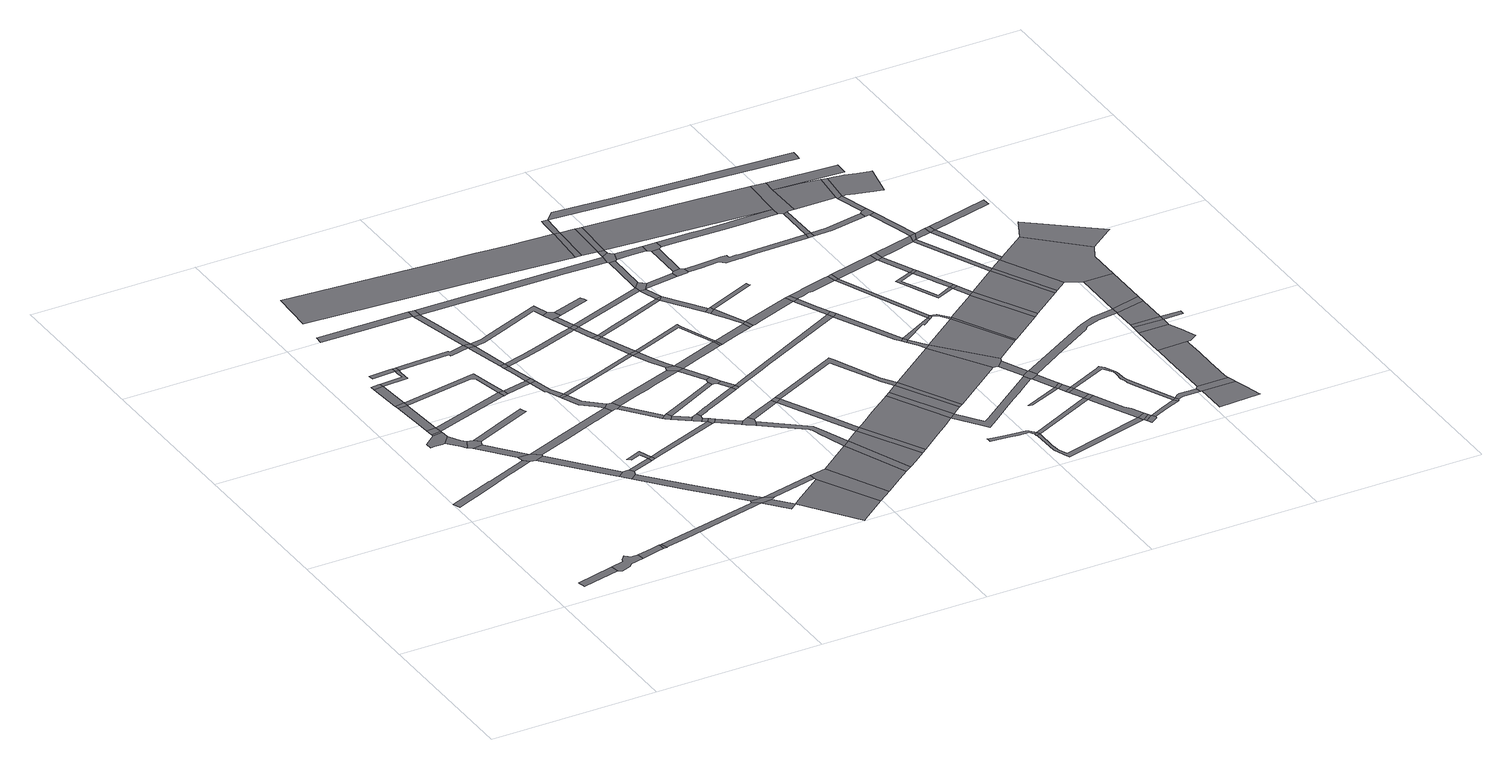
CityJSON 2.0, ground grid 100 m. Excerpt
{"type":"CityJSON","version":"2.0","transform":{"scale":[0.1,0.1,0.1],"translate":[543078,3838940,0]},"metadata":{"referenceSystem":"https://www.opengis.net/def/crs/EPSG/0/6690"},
"CityObjects":{
"road1":{"type":"Road","attributes":{"RoadStructureAttribute.sectionType":"1"},"geometry":[{"type":"MultiSurface","lod":"1","boundaries":[[[0,1,2,3,4]]]}]},
"road2":{"type":"Road","geometry":[{"type":"MultiSurface","lod":"1","boundaries":[[[5,6,7,8,9,0,4,10,11,12,13,14,15]]]}]},
"road3":{"type":"Road","attributes":{"RoadStructureAttribute.sectionType":"1"},"geometry":[{"type":"MultiSurface","lod":"1","boundaries":[[[16,17,18,19,20,21,22,23,24,25,26,27,28,29,30]]]}]},
"road4":{"type":"Road","attributes":{"RoadStructureAttribute.sectionType":"1"},"geometry":[{"type":"MultiSurface","lod":"1","boundaries":[[[31,32,33,15,14,34,35]]]}]},
"road5":{"type":"Road","geometry":[{"type":"MultiSurface","lod":"1","boundaries":[[[36,37,38,39,40,41,42,43,44]]]}]},
"road6":{"type":"Road","attributes":{"RoadStructureAttribute.sectionType":"1"},"geometry":[{"type":"MultiSurface","lod":"1","boundaries":[[[45,46,47,38,37]]]}]},
"road7":{"type":"Road","geometry":[{"type":"MultiSurface","lod":"1","boundaries":[[[48,31,35,49,50]]]}]},
"road8":{"type":"Road","attributes":{"RoadStructureAttribute.sectionType":"1"},"geometry":[{"type":"MultiSurface","lod":"1","boundaries":[[[51,44,43,52,53,54,55]]]}]},
"road9":{"type":"Road","geometry":[{"type":"MultiSurface","lod":"1","boundaries":[[[56,57,58,47,46]]]}]},
"road10":{"type":"Road","attributes":{"RoadStructureAttribute.sectionType":"1"},"geometry":[{"type":"MultiSurface","lod":"1","boundaries":[[[59,60,61,57,56,62,63,64,65]]]}]},
"road11":{"type":"Road","geometry":[{"type":"MultiSurface","lod":"1","boundaries":[[[55,54,66,67,68,69]]]}]},
"road12":{"type":"Road","geometry":[{"type":"MultiSurface","lod":"1","boundaries":[[[70,71,59,65]]]}]},
"road13":{"type":"Road","attributes":{"RoadStructureAttribute.sectionType":"1"},"geometry":[{"type":"MultiSurface","lod":"1","boundaries":[[[72,73,74,71,70]]]}]},
"road14":{"type":"Road","attributes":{"RoadStructureAttribute.sectionType":"1"},"geometry":[{"type":"MultiSurface","lod":"1","boundaries":[[[75,67,66,76,77]]]}]},
"road15":{"type":"Road","geometry":[{"type":"MultiSurface","lod":"1","boundaries":[[[78,79,80,74,73]]]}]},
"road16":{"type":"Road","geometry":[{"type":"MultiSurface","lod":"1","boundaries":[[[76,16,30,81,82,83,84,77]]]}]},
"road17":{"type":"Road","attributes":{"RoadStructureAttribute.sectionType":"1"},"geometry":[{"type":"MultiSurface","lod":"1","boundaries":[[[85,86,87,78,73,88,89,90]]]}]},
"road18":{"type":"Road","attributes":{"RoadStructureAttribute.sectionType":"1"},"geometry":[{"type":"MultiSurface","lod":"1","boundaries":[[[91,92,93,94,85]]]}]},
"road19":{"type":"Road","attributes":{"RoadStructureAttribute.sectionType":"1"},"geometry":[{"type":"MultiSurface","lod":"1","boundaries":[[[95,96,56,46,97,98,99]]]}]},
"road20":{"type":"Road","attributes":{"RoadStructureAttribute.sectionType":"1"},"geometry":[{"type":"MultiSurface","lod":"1","boundaries":[[[82,81,100,101,102]]]}]},
"road21":{"type":"Road","attributes":{"RoadStructureAttribute.sectionType":"1"},"geometry":[{"type":"MultiSurface","lod":"1","boundaries":[[[103,104,105,106,107,108,69,68]]]}]},
"road22":{"type":"Road","geometry":[{"type":"MultiSurface","lod":"1","boundaries":[[[109,91,85,90]]]}]},
"road23":{"type":"Road","attributes":{"RoadStructureAttribute.sectionType":"1"},"geometry":[{"type":"MultiSurface","lod":"1","boundaries":[[[110,111,112,48,50,113,114,115,116,117,118]]]}]},
"road24":{"type":"Road","attributes":{"RoadStructureAttribute.sectionType":"1"},"geometry":[{"type":"MultiSurface","lod":"1","boundaries":[[[119,120,121,122,70,65,123,124,125,126,127,128,95,129]]]}]},
"road25":{"type":"Road","geometry":[{"type":"MultiSurface","lod":"1","boundaries":[[[130,131,132,102,101,133,134,135,136,137]]]}]},
"road26":{"type":"Road","attributes":{"RoadStructureAttribute.sectionType":"1"},"geometry":[{"type":"MultiSurface","lod":"1","boundaries":[[[138,139,140,84,83,141,142,143,144]]]}]},
"road27":{"type":"Road","attributes":{"RoadStructureAttribute.sectionType":"1"},"geometry":[{"type":"MultiSurface","lod":"1","boundaries":[[[145,130,137,146]]]}]},
"road28":{"type":"Road","attributes":{"RoadStructureAttribute.sectionType":"1"},"geometry":[{"type":"MultiSurface","lod":"1","boundaries":[[[147,148,149,150,151,152]]]}]},
"road29":{"type":"Road","geometry":[{"type":"MultiSurface","lod":"1","boundaries":[[[153,129,95,99,154,155]]]}]},
"road30":{"type":"Road","attributes":{"RoadStructureAttribute.sectionType":"1"},"geometry":[{"type":"MultiSurface","lod":"1","boundaries":[[[156,157,158,159,160,161,109,90,162,163,164,165,166]]]}]},
"road31":{"type":"Road","attributes":{"RoadStructureAttribute.sectionType":"1"},"geometry":[{"type":"MultiSurface","lod":"1","boundaries":[[[167,168,134,133,169,170,171,172]]]}]},
"road32":{"type":"Road","geometry":[{"type":"MultiSurface","lod":"1","boundaries":[[[173,174,175,176,177,178,145,179]]]}]},
"road33":{"type":"Road","geometry":[{"type":"MultiSurface","lod":"1","boundaries":[[[179,145,146,180]]]}]},
"road34":{"type":"Road","attributes":{"RoadStructureAttribute.sectionType":"1"},"geometry":[{"type":"MultiSurface","lod":"1","boundaries":[[[181,155,154,182]]]}]},
"road35":{"type":"Road","geometry":[{"type":"MultiSurface","lod":"1","boundaries":[[[171,183,110,118,184,185,186,172]]]}]},
"road36":{"type":"Road","geometry":[{"type":"MultiSurface","lod":"1","boundaries":[[[187,181,182,188]]]}]},
"road37":{"type":"Road","attributes":{"RoadStructureAttribute.sectionType":"1"},"geometry":[{"type":"MultiSurface","lod":"1","boundaries":[[[189,190,188,182,191,192,193,194,195]]]}]},
"road38":{"type":"Road","attributes":{"RoadStructureAttribute.sectionType":"1"},"geometry":[{"type":"MultiSurface","lod":"1","boundaries":[[[184,118,196,197,198,199]]]}]},
"road39":{"type":"Road","attributes":{"RoadStructureAttribute.sectionType":"1"},"geometry":[{"type":"MultiSurface","lod":"1","boundaries":[[[200,201,202,203,181,187]]]}]},
"road40":{"type":"Road","geometry":[{"type":"MultiSurface","lod":"1","boundaries":[[[195,194,204,205]]]}]},
"road41":{"type":"Road","geometry":[{"type":"MultiSurface","lod":"1","boundaries":[[[206,207,202,201]]]}]},
"road42":{"type":"Road","attributes":{"RoadStructureAttribute.sectionType":"1"},"geometry":[{"type":"MultiSurface","lod":"1","boundaries":[[[166,208,207,206,209,210]]]}]},
"road43":{"type":"Road","geometry":[{"type":"MultiSurface","lod":"1","boundaries":[[[156,166,210,211]]]}]},
"road44":{"type":"Road","attributes":{"RoadStructureAttribute.sectionType":"1"},"geometry":[{"type":"MultiSurface","lod":"1","boundaries":[[[212,213,214,215,156,211]]]}]},
"road45":{"type":"Road","attributes":{"RoadStructureAttribute.sectionType":"1"},"geometry":[{"type":"MultiSurface","lod":"1","boundaries":[[[216,217,205,204,218,219,220,138,221]]]}]},
"road46":{"type":"Road","geometry":[{"type":"MultiSurface","lod":"1","boundaries":[[[152,151,214,213,222]]]}]},
"road47":{"type":"Road","geometry":[{"type":"MultiSurface","lod":"1","boundaries":[[[223,221,138,144,224,225,226,227,228]]]}]},
"road48":{"type":"Road","attributes":{"RoadStructureAttribute.sectionType":"1"},"geometry":[{"type":"MultiSurface","lod":"1","boundaries":[[[229,230,179,180,231]]]}]},
"road49":{"type":"Road","attributes":{"RoadStructureAttribute.sectionType":"1"},"geometry":[{"type":"MultiSurface","lod":"1","boundaries":[[[232,233,234,235,172,186,236]]]}]},
"road50":{"type":"Road","attributes":{"RoadStructureAttribute.sectionType":"1"},"geometry":[{"type":"MultiSurface","lod":"1","boundaries":[[[227,226,237,238]]]}]},
"road51":{"type":"Road","geometry":[{"type":"MultiSurface","lod":"1","boundaries":[[[239,238,237,240,241,242]]]}]},
"road52":{"type":"Road","attributes":{"RoadStructureAttribute.sectionType":"1"},"geometry":[{"type":"MultiSurface","lod":"1","boundaries":[[[243,244,198,245,246,247]]]}]},
"road53":{"type":"Road","attributes":{"RoadStructureAttribute.sectionType":"1"},"geometry":[{"type":"MultiSurface","lod":"1","boundaries":[[[248,242,241,249,250,251]]]}]},
"road54":{"type":"Road","attributes":{"RoadStructureAttribute.sectionType":"1"},"geometry":[{"type":"MultiSurface","lod":"1","boundaries":[[[252,253,254,255,206,201,256,257,258,259]]]}]},
"road55":{"type":"Road","attributes":{"RoadStructureAttribute.sectionType":"1"},"geometry":[{"type":"MultiSurface","lod":"1","boundaries":[[[260,261,195,205,262,263]]]}]},
"road56":{"type":"Road","attributes":{"RoadStructureAttribute.sectionType":"1"},"geometry":[{"type":"MultiSurface","lod":"1","boundaries":[[[264,265,266,267,268,269,211,210,270,271,272,273,274,275]]]}]},
"road57":{"type":"Road","geometry":[{"type":"MultiSurface","lod":"1","boundaries":[[[276,277,251,250,278,279,280,281]]]}]},
"road58":{"type":"Road","attributes":{"RoadStructureAttribute.sectionType":"1"},"geometry":[{"type":"MultiSurface","lod":"1","boundaries":[[[280,279,282,229,283]]]}]},
"road59":{"type":"Road","geometry":[{"type":"MultiSurface","lod":"1","boundaries":[[[284,285,286,283,229,231,287,288,289]]]}]},
"road60":{"type":"Road","attributes":{"RoadStructureAttribute.sectionType":"1"},"geometry":[{"type":"MultiSurface","lod":"1","boundaries":[[[290,228,227,291,292,293,294,295,296]]]}]},
"road61":{"type":"Road","geometry":[{"type":"MultiSurface","lod":"1","boundaries":[[[297,298,299,300,301,302,303,304,305]]]}]},
"road62":{"type":"Road","geometry":[{"type":"MultiSurface","lod":"1","boundaries":[[[306,307,232,236,308,243,247,309]]]}]},
"road63":{"type":"Road","attributes":{"RoadStructureAttribute.sectionType":"1"},"geometry":[{"type":"MultiSurface","lod":"1","boundaries":[[[289,288,310,311]]]}]},
"road64":{"type":"Road","attributes":{"RoadStructureAttribute.sectionType":"1"},"geometry":[{"type":"MultiSurface","lod":"1","boundaries":[[[312,313,239,242,314,315]]]}]},
"road65":{"type":"Road","geometry":[{"type":"MultiSurface","lod":"1","boundaries":[[[316,317,311,310,318,319,320,321,322]]]}]},
"road66":{"type":"Road","attributes":{"RoadStructureAttribute.sectionType":"1"},"geometry":[{"type":"MultiSurface","lod":"1","boundaries":[[[323,324,325,326,327,276,281,328,329,330,331,332,333]]]}]},
"road67":{"type":"Road","attributes":{"RoadStructureAttribute.sectionType":"1"},"geometry":[{"type":"MultiSurface","lod":"1","boundaries":[[[334,335,252,336]]]}]},
"road68":{"type":"Road","geometry":[{"type":"MultiSurface","lod":"1","boundaries":[[[336,252,259,337]]]}]},
"road69":{"type":"Road","geometry":[{"type":"MultiSurface","lod":"1","boundaries":[[[338,339,275,274,335,334,340,341,342]]]}]},
"road70":{"type":"Road","attributes":{"RoadStructureAttribute.sectionType":"1"},"geometry":[{"type":"MultiSurface","lod":"1","boundaries":[[[343,337,259,344,345,346]]]}]},
"road71":{"type":"Road","geometry":[{"type":"MultiSurface","lod":"1","boundaries":[[[346,345,347,348]]]}]},
"road72":{"type":"Road","attributes":{"RoadStructureAttribute.sectionType":"1"},"geometry":[{"type":"MultiSurface","lod":"1","boundaries":[[[349,350,348,347,351,352,260,353]]]}]},
"road73":{"type":"Road","attributes":{"RoadStructureAttribute.sectionType":"1"},"geometry":[{"type":"MultiSurface","lod":"1","boundaries":[[[354,306,309,355,356]]]}]},
"road74":{"type":"Road","geometry":[{"type":"MultiSurface","lod":"1","boundaries":[[[353,260,263,357]]]}]},
"road75":{"type":"Road","attributes":{"RoadStructureAttribute.sectionType":"1"},"geometry":[{"type":"MultiSurface","lod":"1","boundaries":[[[358,359,360,361,362,357,263,363,364,365,366,367]]]}]},
"road76":{"type":"Road","attributes":{"RoadStructureAttribute.sectionType":"1"},"geometry":[{"type":"MultiSurface","lod":"1","boundaries":[[[368,369,370,371,372,373,320,319,374,375,376,377,378,379,380,354,381]]]}]},
"road77":{"type":"Road","geometry":[{"type":"MultiSurface","lod":"1","boundaries":[[[366,382,290,296,383,367]]]}]},
"road78":{"type":"Road","attributes":{"RoadStructureAttribute.sectionType":"1"},"geometry":[{"type":"MultiSurface","lod":"1","boundaries":[[[384,385,386,222,213,387,388,389,390,391,392,393,394,395,396,397]]]}]},
"road79":{"type":"Road","attributes":{"RoadStructureAttribute.sectionType":"1"},"geometry":[{"type":"MultiSurface","lod":"1","boundaries":[[[398,399,400,316,322,401,402,403]]]}]},
"road80":{"type":"Road","attributes":{"RoadStructureAttribute.sectionType":"1"},"geometry":[{"type":"MultiSurface","lod":"1","boundaries":[[[383,296,404,405,406]]]}]},
"road81":{"type":"Road","geometry":[{"type":"MultiSurface","lod":"1","boundaries":[[[406,405,407,408,312,315,409,410,411,412]]]}]},
"road82":{"type":"Road","geometry":[{"type":"MultiSurface","lod":"1","boundaries":[[[413,414,415,416,417,342,341]]]}]},
"road83":{"type":"Road","attributes":{"RoadStructureAttribute.sectionType":"1"},"geometry":[{"type":"MultiSurface","lod":"1","boundaries":[[[418,412,411,419,323,420]]]}]},
"road84":{"type":"Road","geometry":[{"type":"MultiSurface","lod":"1","boundaries":[[[420,323,333,421]]]}]},
"road85":{"type":"Road","geometry":[{"type":"MultiSurface","lod":"1","boundaries":[[[381,354,356,422]]]}]},
"road86":{"type":"Road","geometry":[{"type":"MultiSurface","lod":"1","boundaries":[[[423,398,403,424]]]}]},
"road87":{"type":"Road","attributes":{"RoadStructureAttribute.sectionType":"1"},"geometry":[{"type":"MultiSurface","lod":"1","boundaries":[[[425,426,367,383,427,428,429,430,431]]]}]},
"road88":{"type":"Road","attributes":{"RoadStructureAttribute.sectionType":"1"},"geometry":[{"type":"MultiSurface","lod":"1","boundaries":[[[432,424,403,433,434,435,436,437]]]}]},
"road89":{"type":"Road","attributes":{"RoadStructureAttribute.sectionType":"1"},"geometry":[{"type":"MultiSurface","lod":"1","boundaries":[[[438,439,440,441,353,357,442,443,444,425,445]]]}]},
"road90":{"type":"Road","geometry":[{"type":"MultiSurface","lod":"1","boundaries":[[[436,381,422,446,447]]]}]},
"road91":{"type":"Road","attributes":{"RoadStructureAttribute.sectionType":"1"},"geometry":[{"type":"MultiSurface","lod":"1","boundaries":[[[448,449,336,337,450]]]}]},
"road92":{"type":"Road","attributes":{"RoadStructureAttribute.sectionType":"1"},"geometry":[{"type":"MultiSurface","lod":"1","boundaries":[[[451,452,346,348,453,454]]]}]},
"road93":{"type":"Road","geometry":[{"type":"MultiSurface","lod":"1","boundaries":[[[437,436,447,455]]]}]},
"road94":{"type":"Road","geometry":[{"type":"MultiSurface","lod":"1","boundaries":[[[445,425,431,456]]]}]},
"road95":{"type":"Road","attributes":{"RoadStructureAttribute.sectionType":"1"},"geometry":[{"type":"MultiSurface","lod":"1","boundaries":[[[457,458,459,460,461,437,455,462,463,464,465,466,467]]]}]},
"road96":{"type":"Road","geometry":[{"type":"MultiSurface","lod":"1","boundaries":[[[468,451,454]]]}]},
"road97":{"type":"Road","attributes":{"RoadStructureAttribute.sectionType":"1"},"geometry":[{"type":"MultiSurface","lod":"1","boundaries":[[[450,469,451,468,470]]]}]},
"road98":{"type":"Road","attributes":{"RoadStructureAttribute.sectionType":"1"},"geometry":[{"type":"MultiSurface","lod":"1","boundaries":[[[471,472,473,474,423,424,475,476,477,478,479]]]}]},
"road99":{"type":"Road","attributes":{"RoadStructureAttribute.sectionType":"1"},"geometry":[{"type":"MultiSurface","lod":"1","boundaries":[[[480,445,456,481,482,483]]]}]},
"road100":{"type":"Road","geometry":[{"type":"MultiSurface","lod":"1","boundaries":[[[484,448,450,470,485,486]]]}]},
"road101":{"type":"Road","attributes":{"RoadStructureAttribute.sectionType":"1"},"geometry":[{"type":"MultiSurface","lod":"1","boundaries":[[[468,454,487,488,489,490]]]}]},
"road102":{"type":"Road","attributes":{"RoadStructureAttribute.sectionType":"1"},"geometry":[{"type":"MultiSurface","lod":"1","boundaries":[[[491,492,493,448,484,494]]]}]},
"road103":{"type":"Road","geometry":[{"type":"MultiSurface","lod":"1","boundaries":[[[305,304,495,496]]]}]},
"road104":{"type":"Road","attributes":{"RoadStructureAttribute.sectionType":"1"},"geometry":[{"type":"MultiSurface","lod":"1","boundaries":[[[497,498,499,420,421,500,501,502,503]]]}]},
"road105":{"type":"Road","geometry":[{"type":"MultiSurface","lod":"1","boundaries":[[[504,505,490,489,506,507]]]}]},
"road106":{"type":"Road","attributes":{"RoadStructureAttribute.sectionType":"1"},"geometry":[{"type":"MultiSurface","lod":"1","boundaries":[[[508,507,506,509,510,511,512,513,514]]]}]},
"road107":{"type":"Road","attributes":{"function":"1"},"geometry":[{"type":"MultiSurface","lod":"1","boundaries":[[[515,496,495,516,517]]]}]},
"road108":{"type":"Road","geometry":[{"type":"MultiSurface","lod":"1","boundaries":[[[518,519,397,396,491,494,520,521,522]]]}]},
"road109":{"type":"Road","attributes":{"RoadStructureAttribute.sectionType":"1"},"geometry":[{"type":"MultiSurface","lod":"1","boundaries":[[[516,523,397,519,524,525]]]}]},
"road110":{"type":"Road","attributes":{"RoadStructureAttribute.sectionType":"1"},"geometry":[{"type":"MultiSurface","lod":"1","boundaries":[[[526,527,305,496,528]]]}]},
"road111":{"type":"Road","attributes":{"RoadStructureAttribute.sectionType":"1"},"geometry":[{"type":"MultiSurface","lod":"1","boundaries":[[[529,486,485,530]]]}]},
"road112":{"type":"Road","geometry":[{"type":"MultiSurface","lod":"1","boundaries":[[[514,513,531,480,483,532]]]}]},
"road113":{"type":"Road","geometry":[{"type":"MultiSurface","lod":"1","boundaries":[[[533,457,467,534,535,536]]]}]},
"road114":{"type":"Road","geometry":[{"type":"MultiSurface","lod":"1","boundaries":[[[537,517,516,525,538]]]}]},
"road115":{"type":"Road","attributes":{"RoadStructureAttribute.sectionType":"1"},"geometry":[{"type":"MultiSurface","lod":"1","boundaries":[[[522,521,539,540,541,542,543]]]}]},
"road116":{"type":"Road","attributes":{"RoadStructureAttribute.sectionType":"1"},"geometry":[{"type":"MultiSurface","lod":"1","boundaries":[[[478,544,533,536,545,546]]]}]},
"road117":{"type":"Road","geometry":[{"type":"MultiSurface","lod":"1","boundaries":[[[547,548,549,529,530,550,551,552]]]}]},
"road118":{"type":"Road","attributes":{"RoadStructureAttribute.sectionType":"1"},"geometry":[{"type":"MultiSurface","lod":"1","boundaries":[[[553,554,555,504,507]]]}]},
"road119":{"type":"Road","geometry":[{"type":"MultiSurface","lod":"1","boundaries":[[[479,478,546,556]]]}]},
"road120":{"type":"Road","attributes":{"RoadStructureAttribute.sectionType":"1"},"geometry":[{"type":"MultiSurface","lod":"1","boundaries":[[[557,558,559,560,561,562,563,564,565,566,567,568,569]]]}]},
"road121":{"type":"Road","attributes":{"RoadStructureAttribute.sectionType":"1"},"geometry":[{"type":"MultiSurface","lod":"1","boundaries":[[[570,571,514,532,572,573,574,575]]]}]},
"road122":{"type":"Road","attributes":{"RoadStructureAttribute.sectionType":"1"},"geometry":[{"type":"MultiSurface","lod":"1","boundaries":[[[576,577,549,548,578]]]}]},
"road123":{"type":"Road","geometry":[{"type":"MultiSurface","lod":"1","boundaries":[[[543,542,576,578,579,580]]]}]},
"road124":{"type":"Road","geometry":[{"type":"MultiSurface","lod":"1","boundaries":[[[569,568,581,582]]]}]},
"road125":{"type":"Road","attributes":{"RoadStructureAttribute.sectionType":"1"},"geometry":[{"type":"MultiSurface","lod":"1","boundaries":[[[583,584,585,586,587,534,467,588,589,590,591,592,593,594,595]]]}]},
"road126":{"type":"Road","attributes":{"RoadStructureAttribute.sectionType":"1"},"geometry":[{"type":"MultiSurface","lod":"1","boundaries":[[[596,597,598,479,556,599]]]}]},
"road127":{"type":"Road","geometry":[{"type":"MultiSurface","lod":"1","boundaries":[[[600,570,575,601]]]}]},
"road128":{"type":"Road","attributes":{"RoadStructureAttribute.sectionType":"1"},"geometry":[{"type":"MultiSurface","lod":"1","boundaries":[[[602,601,575,603,497,604]]]}]},
"road129":{"type":"Road","geometry":[{"type":"MultiSurface","lod":"1","boundaries":[[[604,497,503,605]]]}]},
"road130":{"type":"Road","attributes":{"RoadStructureAttribute.sectionType":"1"},"geometry":[{"type":"MultiSurface","lod":"1","boundaries":[[[606,605,503,607,608,609,610]]]}]},
"road131":{"type":"Road","geometry":[{"type":"MultiSurface","lod":"1","boundaries":[[[610,609,611,612]]]}]},
"road132":{"type":"Road","attributes":{"RoadStructureAttribute.sectionType":"1"},"geometry":[{"type":"MultiSurface","lod":"1","boundaries":[[[613,614,615,616,617,582,581,618,619,620,621,622,623]]]}]},
"road133":{"type":"Road","attributes":{"RoadStructureAttribute.sectionType":"1"},"geometry":[{"type":"MultiSurface","lod":"1","boundaries":[[[612,611,624,625,596,626]]]}]},
"road134":{"type":"Road","attributes":{"RoadStructureAttribute.sectionType":"1"},"geometry":[{"type":"MultiSurface","lod":"1","boundaries":[[[627,569,582,628]]]}]},
"road135":{"type":"Road","attributes":{"RoadStructureAttribute.sectionType":"1"},"geometry":[{"type":"MultiSurface","lod":"1","boundaries":[[[629,630,631,632,633,634,600,601,635,636,637,638,639]]]}]},
"road136":{"type":"Road","attributes":{"RoadStructureAttribute.sectionType":"1"},"geometry":[{"type":"MultiSurface","lod":"1","boundaries":[[[640,641,642,643,644,645,646,647,552,551,648,649,650,651,652,653,654,655,656,657,658]]]}]},
"road137":{"type":"Road","attributes":{"function":"1"},"geometry":[{"type":"MultiSurface","lod":"1","boundaries":[[[659,660,661,538,525,662,663,664,665,666,667,668,669,670]]]}]},
"road138":{"type":"Road","geometry":[{"type":"MultiSurface","lod":"1","boundaries":[[[671,672,673,674,675,676]]]}]},
"road139":{"type":"Road","geometry":[{"type":"MultiSurface","lod":"1","boundaries":[[[626,596,599,677,678,679,680]]]}]},
"road140":{"type":"Road","attributes":{"RoadStructureAttribute.sectionType":"1"},"geometry":[{"type":"MultiSurface","lod":"1","boundaries":[[[681,610,612,682,683,684]]]}]},
"road141":{"type":"Road","attributes":{"RoadStructureAttribute.sectionType":"1"},"geometry":[{"type":"MultiSurface","lod":"1","boundaries":[[[685,686,687,688,580,579,689,690,691,692,669]]]}]},
"road142":{"type":"Road","attributes":{"RoadStructureAttribute.sectionType":"1"},"geometry":[{"type":"MultiSurface","lod":"1","boundaries":[[[679,678,693,694]]]}]},
"road143":{"type":"Road","geometry":[{"type":"MultiSurface","lod":"1","boundaries":[[[695,629,639,696,697]]]}]},
"road144":{"type":"Road","geometry":[{"type":"MultiSurface","lod":"1","boundaries":[[[694,693,583,595,698,699,700,701]]]}]},
"road145":{"type":"Road","attributes":{"RoadStructureAttribute.sectionType":"1"},"geometry":[{"type":"MultiSurface","lod":"1","boundaries":[[[702,699,698,703,704,705,671,706]]]}]},
"road146":{"type":"Road","attributes":{"RoadStructureAttribute.sectionType":"1"},"geometry":[{"type":"MultiSurface","lod":"1","boundaries":[[[697,696,681,707]]]}]},
"road147":{"type":"Road","geometry":[{"type":"MultiSurface","lod":"1","boundaries":[[[706,671,676,708]]]}]},
"road148":{"type":"Road","attributes":{"RoadStructureAttribute.sectionType":"1"},"geometry":[{"type":"MultiSurface","lod":"1","boundaries":[[[709,708,676,710,711]]]}]},
"road149":{"type":"Road","attributes":{"RoadStructureAttribute.sectionType":"1"},"geometry":[{"type":"MultiSurface","lod":"1","boundaries":[[[712,626,680,713]]]}]},
"road150":{"type":"Road","geometry":[{"type":"MultiSurface","lod":"1","boundaries":[[[711,710,714,715]]]}]},
"road151":{"type":"Road","attributes":{"RoadStructureAttribute.sectionType":"1"},"geometry":[{"type":"MultiSurface","lod":"1","boundaries":[[[716,715,714,717,718,627,719]]]}]},
"road152":{"type":"Road","geometry":[{"type":"MultiSurface","lod":"1","boundaries":[[[719,627,628,720]]]}]},
"road153":{"type":"Road","geometry":[{"type":"MultiSurface","lod":"1","boundaries":[[[707,681,684,721]]]}]},
"road154":{"type":"Road","attributes":{"RoadStructureAttribute.sectionType":"1"},"geometry":[{"type":"MultiSurface","lod":"1","boundaries":[[[722,723,724,528,725,726,727,728,729,730,731]]]}]},
"road155":{"type":"Road","attributes":{"RoadStructureAttribute.sectionType":"1"},"geometry":[{"type":"MultiSurface","lod":"1","boundaries":[[[732,733,734,735,720,628,736,737,738,623,739]]]}]},
"road156":{"type":"Road","attributes":{"RoadStructureAttribute.sectionType":"1"},"geometry":[{"type":"MultiSurface","lod":"1","boundaries":[[[740,707,721,741,712,742]]]}]},
"road157":{"type":"Road","geometry":[{"type":"MultiSurface","lod":"1","boundaries":[[[739,623,622,743,744]]]}]},
"road158":{"type":"Road","attributes":{"RoadStructureAttribute.sectionType":"1"},"geometry":[{"type":"MultiSurface","lod":"1","boundaries":[[[744,743,745,746]]]}]},
"road159":{"type":"Road","geometry":[{"type":"MultiSurface","lod":"1","boundaries":[[[747,746,745,748,749,750,751]]]}]},
"road160":{"type":"Road","attributes":{"RoadStructureAttribute.sectionType":"1"},"geometry":[{"type":"MultiSurface","lod":"1","boundaries":[[[752,695,697,753,754,755,756]]]}]},
"road161":{"type":"Road","geometry":[{"type":"MultiSurface","lod":"1","boundaries":[[[742,712,713,757]]]}]},
"road162":{"type":"Road","geometry":[{"type":"MultiSurface","lod":"1","boundaries":[[[658,657,758,759]]]}]},
"road163":{"type":"Road","attributes":{"RoadStructureAttribute.sectionType":"1"},"geometry":[{"type":"MultiSurface","lod":"1","boundaries":[[[760,761,762,763,764,765,766,767,768,769,711,715,770,771,772,773,774,775,776,777,778]]]}]},
"road164":{"type":"Road","attributes":{"RoadStructureAttribute.sectionType":"1"},"geometry":[{"type":"MultiSurface","lod":"1","boundaries":[[[777,779,747,751,780,781]]]}]},
"road165":{"type":"Road","attributes":{"RoadStructureAttribute.sectionType":"1"},"geometry":[{"type":"MultiSurface","lod":"1","boundaries":[[[782,783,658,759]]]}]},
"road166":{"type":"Road","attributes":{"RoadStructureAttribute.sectionType":"1"},"geometry":[{"type":"MultiSurface","lod":"1","boundaries":[[[784,785,786,787,788,789,790,791,792,793,794,795,796,797,798,799]]]}]},
"road167":{"type":"Road","attributes":{"RoadStructureAttribute.sectionType":"1"},"geometry":[{"type":"MultiSurface","lod":"1","boundaries":[[[800,801,742,757,802]]]}]},
"road168":{"type":"Road","geometry":[{"type":"MultiSurface","lod":"1","boundaries":[[[803,752,756,804,805]]]}]},
"road169":{"type":"Road","attributes":{"RoadStructureAttribute.sectionType":"1"},"geometry":[{"type":"MultiSurface","lod":"1","boundaries":[[[806,805,804,784,807]]]}]},
"road170":{"type":"Road","geometry":[{"type":"MultiSurface","lod":"1","boundaries":[[[807,784,799,808]]]}]},
"road171":{"type":"Road","geometry":[{"type":"MultiSurface","lod":"1","boundaries":[[[670,669,692,809,810,783,782,811,812,813,814]]]}]},
"road172":{"type":"Road","attributes":{"RoadStructureAttribute.sectionType":"1"},"geometry":[{"type":"MultiSurface","lod":"1","boundaries":[[[815,816,817,808,799,818,819,820,792,821]]]}]},
"road173":{"type":"Road","geometry":[{"type":"MultiSurface","lod":"1","boundaries":[[[778,777,781,822]]]}]},
"road174":{"type":"Road","geometry":[{"type":"MultiSurface","lod":"1","boundaries":[[[821,792,791,823]]]}]},
"road175":{"type":"Road","attributes":{"RoadStructureAttribute.sectionType":"1"},"geometry":[{"type":"MultiSurface","lod":"1","boundaries":[[[823,791,824,825]]]}]},
"road176":{"type":"Road","attributes":{"RoadStructureAttribute.sectionType":"1"},"geometry":[{"type":"MultiSurface","lod":"1","boundaries":[[[826,827,828,759,758,829,830,831]]]}]},
"road177":{"type":"Road","attributes":{"RoadStructureAttribute.sectionType":"1"},"geometry":[{"type":"MultiSurface","lod":"1","boundaries":[[[832,833,834,701,700,835,836,837,838,839,840]]]}]},
"road178":{"type":"Road","geometry":[{"type":"MultiSurface","lod":"1","boundaries":[[[825,824,800,802,841]]]}]},
"road179":{"type":"Road","attributes":{"RoadStructureAttribute.sectionType":"1"},"geometry":[{"type":"MultiSurface","lod":"1","boundaries":[[[842,843,778,822,844,845,846]]]}]},
"road180":{"type":"Road","attributes":{"RoadStructureAttribute.sectionType":"1"},"geometry":[{"type":"MultiSurface","lod":"1","boundaries":[[[847,848,803,805,849,850,851,852,853]]]}]},
"road181":{"type":"Road","attributes":{"function":"1"},"geometry":[{"type":"MultiSurface","lod":"1","boundaries":[[[854,855,813,812,856,857,858]]]}]},
"road182":{"type":"Road","attributes":{"RoadStructureAttribute.sectionType":"1"},"geometry":[{"type":"MultiSurface","lod":"1","boundaries":[[[859,860,861,825,841,862]]]}]},
"road183":{"type":"Road","geometry":[{"type":"MultiSurface","lod":"1","boundaries":[[[863,847,853,864]]]}]},
"road184":{"type":"Road","attributes":{"RoadStructureAttribute.sectionType":"1"},"geometry":[{"type":"MultiSurface","lod":"1","boundaries":[[[864,853,865,859,866]]]}]},
"road185":{"type":"Road","geometry":[{"type":"MultiSurface","lod":"1","boundaries":[[[867,868,869,826,831,870,871,872]]]}]},
"road186":{"type":"Road","attributes":{"RoadStructureAttribute.sectionType":"1"},"geometry":[{"type":"MultiSurface","lod":"1","boundaries":[[[872,871,873,847,863]]]}]},
"road187":{"type":"Road","attributes":{"function":"3","RoadStructureAttribute.sectionType":"1"},"geometry":[{"type":"MultiSurface","lod":"1","boundaries":[[[874,875,876,877,878,879,880]]]}]},
"road188":{"type":"Road","geometry":[{"type":"MultiSurface","lod":"1","boundaries":[[[881,882,846,845,874,880,883,884]]]}]},
"road189":{"type":"Road","attributes":{"RoadStructureAttribute.sectionType":"1"},"geometry":[{"type":"MultiSurface","lod":"1","boundaries":[[[885,886,868,867]]]}]},
"road190":{"type":"Road","geometry":[{"type":"MultiSurface","lod":"1","boundaries":[[[887,814,813,888,889]]]}]},
"road191":{"type":"Road","attributes":{"RoadStructureAttribute.sectionType":"1"},"geometry":[{"type":"MultiSurface","lod":"1","boundaries":[[[890,863,864,891,892]]]}]},
"road192":{"type":"Road","geometry":[{"type":"MultiSurface","lod":"1","boundaries":[[[858,857,893,894,886,885,895]]]}]},
"road193":{"type":"Road","attributes":{"RoadStructureAttribute.sectionType":"1"},"geometry":[{"type":"MultiSurface","lod":"1","boundaries":[[[866,859,862,896]]]}]},
"road194":{"type":"Road","attributes":{"function":"3","RoadStructureAttribute.sectionType":"1"},"geometry":[{"type":"MultiSurface","lod":"1","boundaries":[[[897,898,899,900,901,902,881,884,903,904,905,906,907,908]]]}]},
"road195":{"type":"Road","geometry":[{"type":"MultiSurface","lod":"1","boundaries":[[[909,890,892,910]]]}]},
"road196":{"type":"Road","attributes":{"RoadStructureAttribute.sectionType":"1"},"geometry":[{"type":"MultiSurface","lod":"1","boundaries":[[[911,912,910,892,913,914,915,916]]]}]},
"road197":{"type":"Road","geometry":[{"type":"MultiSurface","lod":"1","boundaries":[[[915,866,896,917]]]}]},
"road198":{"type":"Road","geometry":[{"type":"MultiSurface","lod":"1","boundaries":[[[918,919,920,921,922,923,924,895,885,925,926,927,928,929,930,931,932,933,934]]]}]},
"road199":{"type":"Road","geometry":[{"type":"MultiSurface","lod":"1","boundaries":[[[935,897,908,936,937,938,939,940,941,942]]]}]},
"road200":{"type":"Road","attributes":{"function":"3","RoadStructureAttribute.sectionType":"1"},"geometry":[{"type":"MultiSurface","lod":"1","boundaries":[[[943,935,942,944,945]]]}]},
"road201":{"type":"Road","geometry":[{"type":"MultiSurface","lod":"1","boundaries":[[[946,943,945,947]]]}]},
"road202":{"type":"Road","attributes":{"function":"3","RoadStructureAttribute.sectionType":"1"},"geometry":[{"type":"MultiSurface","lod":"1","boundaries":[[[948,840,949,946,947]]]}]},
"road203":{"type":"Road","geometry":[{"type":"MultiSurface","lod":"1","boundaries":[[[950,832,840,948]]]}]},
"road204":{"type":"Road","attributes":{"RoadStructureAttribute.sectionType":"1"},"geometry":[{"type":"MultiSurface","lod":"1","boundaries":[[[951,909,910,952,953]]]}]},
"road205":{"type":"Road","attributes":{"function":"3","RoadStructureAttribute.sectionType":"1"},"geometry":[{"type":"MultiSurface","lod":"1","boundaries":[[[954,832,950,955]]]}]},
"road206":{"type":"Road","geometry":[{"type":"MultiSurface","lod":"1","boundaries":[[[956,916,915,917,954,955,957,958]]]}]},
"road207":{"type":"Road","geometry":[{"type":"MultiSurface","lod":"1","boundaries":[[[959,960,961,947,945]]]}]},
"road208":{"type":"Road","geometry":[{"type":"MultiSurface","lod":"1","boundaries":[[[962,956,958,963,964]]]}]}
},
"vertices":[
[419,236,0],[187,177,0],[198,132,0],[317,161,0],[428,187,0],
[556,276,0],[545,288,0],[530,306,0],[506,274,0],[499,255,0],[452,173,0],[509,195,0],[516,203,0],[525,213,0],[608,234,0],[601,276,0],
[544,1424,0],[293,1322,0],[282,1319,0],[1,1205,0],[19,1161,0],[103,1196,0],[176,1228,0],[226,1248,0],[312,1284,0],[419,1330,0],[447,1342,0],[494,1361,0],[515,1370,0],[566,1391,0],[573,1394,0],
[749,309,0],[705,299,0],[699,298,0],[708,259,0],[754,270,0],
[313,1860,0],[311,1879,0],[252,1873,0],[181,1814,0],[182,1772,0],[207,1772,0],[255,1774,0],[267,1774,0],[315,1830,0],
[311,1889,0],[310,1893,0],[251,1887,0],
[762,312,0],[754,268,0],[774,271,0],
[356,1765,0],[330,1705,0],[348,1681,0],[351,1677,0],[379,1736,0],
[306,1938,0],[248,1935,0],[250,1912,0],
[229,2211,0],[240,2055,0],[248,1940,0],[296,2075,0],[287,2209,0],[287,2211,0],[289,2212,0],
[375,1656,0],[433,1669,0],[447,1697,0],[417,1729,0],
[286,2244,0],[227,2237,0],
[270,2440,0],[270,2444,0],[212,2438,0],
[436,1666,0],[534,1461,0],[604,1461,0],
[265,2475,0],[262,2475,0],[209,2469,0],
[605,1387,0],[657,1411,0],[658,1421,0],[614,1460,0],
[401,2549,0],[402,2528,0],[404,2481,0],[422,2454,0],[423,2528,0],[424,2549,0],
[400,2579,0],[388,2579,0],[256,2572,0],[259,2542,0],
[771,2093,0],[767,2091,0],[410,1929,0],[771,2048,0],[781,2050,0],
[878,1065,0],[909,1028,0],[947,1060,0],
[608,1767,0],[805,1853,0],[798,1870,0],[790,1888,0],[595,1805,0],[593,1804,0],
[422,2580,0],
[1384,449,0],[1381,448,0],[898,342,0],[784,273,0],[846,289,0],[907,303,0],[1388,415,0],[1411,420,0],[1433,425,0],
[772,2233,0],[751,2327,0],[750,2327,0],[413,2267,0],[537,2255,0],[716,2287,0],[720,2285,0],[728,2280,0],[736,2275,0],[744,2236,0],[802,2096,0],
[989,1063,0],[988,1063,0],[975,1062,0],[954,974,0],[994,1007,0],[998,1024,0],[1000,1033,0],[1001,1035,0],
[1185,1684,0],[841,1549,0],[707,1496,0],[859,1501,0],[1075,1586,0],[1087,1590,0],[1204,1634,0],
[1133,1117,0],[1137,1087,0],
[206,3054,0],[202,3000,0],[426,2998,0],[756,2997,0],[758,2997,0],[758,3050,0],
[803,2095,0],[807,2056,0],[803,2093,0],
[845,2608,0],[751,2582,0],[746,2591,0],[746,2592,0],[744,2592,0],[478,2582,0],[731,2562,0],[734,2552,0],[736,2545,0],[744,2546,0],[856,2571,0],
[1441,497,0],[1230,730,0],[1140,753,0],[1159,729,0],[1392,471,0],[1467,468,0],
[1127,1201,0],[1035,1165,0],[1030,1163,0],[1040,1154,0],[1050,1146,0],[1112,1171,0],[1155,1124,0],
[1165,1097,0],
[958,2129,0],[965,2095,0],
[1387,457,0],[1499,431,0],[1509,436,0],[1522,443,0],
[991,2137,0],[999,2103,0],
[1040,1963,0],[1026,1988,0],[992,1980,0],[997,1980,0],[1015,1936,0],[1030,1899,0],[1067,1913,0],
[1439,417,0],[1542,295,0],[1586,329,0],[1585,330,0],
[972,2214,0],[951,2304,0],[919,2297,0],[937,2218,0],
[1037,1883,0],[1075,1891,0],
[943,2334,0],[912,2327,0],
[866,2527,0],[904,2527,0],[896,2569,0],
[885,2601,0],
[827,2863,0],[798,2996,0],[759,2992,0],[776,2915,0],
[1177,1745,0],[1111,1804,0],[1081,1778,0],[1145,1720,0],[1174,1694,0],[1214,1712,0],
[798,3049,0],
[1218,1711,0],[1223,1642,0],[1237,1640,0],[1238,1639,0],[1269,1661,0],[1242,1706,0],
[1591,1293,0],[1219,1149,0],[1605,1264,0],
[1794,544,0],[1729,529,0],[1506,477,0],[1474,470,0],[1798,508,0],
[1398,1438,0],[1424,1459,0],
[1439,1467,0],[1409,1424,0],[1433,1407,0],[1454,1437,0],
[1805,496,0],[1614,350,0],[1821,3,0],[1856,30,0],[1993,134,0],
[1527,1384,0],[1497,1361,0],[1521,1344,0],[1542,1373,0],
[1424,2489,0],[1370,2471,0],[1190,2409,0],[1070,2368,0],[1083,2338,0],[1198,2378,0],[1425,2456,0],[1434,2459,0],
[1570,2103,0],[1352,2021,0],[1365,2000,0],[1578,2081,0],
[1373,2768,0],[1369,2781,0],[1358,2777,0],[1092,2670,0],[1038,2648,0],[960,2617,0],[961,2579,0],[1065,2621,0],[1107,2638,0],[1344,2733,0],[1363,2674,0],[1399,2686,0],
[1580,1392,0],[1544,1374,0],[1532,1336,0],[1566,1311,0],[1585,1338,0],[1588,1361,0],
[1587,1296,0],[1610,1319,0],
[1626,1308,0],[1623,1309,0],[1619,1313,0],[1612,1266,0],[1618,1269,0],[1640,1297,0],
[1658,1858,0],[1271,1661,0],[1397,1709,0],[1471,1735,0],[1538,1760,0],[1705,1820,0],[1710,1822,0],
[1557,3389,0],[1408,3400,0],[1370,3403,0],[1149,3418,0],[227,3482,0],[214,3214,0],[1295,3145,0],[1804,3110,0],[1822,3372,0],
[1898,567,0],[1843,555,0],[1800,506,0],[2080,200,0],
[1735,1179,0],[1757,1208,0],
[1790,1643,0],[1630,1563,0],[1646,1536,0],[1800,1615,0],
[1799,1228,0],[1759,1209,0],[1754,1165,0],[1796,1133,0],[1814,1168,0],[1818,1187,0],[1819,1193,0],
[1871,1539,0],[1699,1452,0],[1693,1449,0],[1655,1430,0],[1653,1429,0],[1594,1364,0],[1641,1387,0],[1644,1389,0],[1707,1421,0],[1717,1425,0],[1885,1510,0],
[1420,2616,0],[1385,2609,0],[1459,2507,0],
[1469,2474,0],
[1416,2677,0],[1401,2686,0],[1422,2617,0],[1445,2625,0],[1430,2669,0],
[1483,2441,0],[1437,2453,0],[1478,2345,0],[1518,2352,0],
[1491,2311,0],[1528,2325,0],
[1596,2150,0],[1542,2290,0],[1504,2275,0],[1550,2155,0],[1610,2113,0],
[2102,724,0],[2190,284,0],[2259,333,0],
[1620,2091,0],
[1710,1897,0],[1701,1914,0],[1696,1922,0],[1659,1994,0],[1623,2084,0],[1581,2073,0],[1619,1979,0],[1661,1903,0],[1670,1887,0],[1718,1880,0],
[2132,790,0],[2081,916,0],[2056,978,0],[1959,1054,0],[1835,1152,0],[1825,1160,0],[1872,1074,0],[2021,959,0],[2026,955,0],[2029,948,0],[2042,908,0],[2044,902,0],[2099,732,0],[2145,758,0],
[1669,1885,0],[1745,1834,0],
[1930,3039,0],[1917,3040,0],[1639,3042,0],[928,2992,0],[1055,2991,0],[1160,2989,0],[1325,2987,0],[1334,2988,0],[1638,2986,0],[1649,2986,0],[1738,2984,0],[1872,2983,0],[1923,2982,0],[1933,3039,0],
[1992,1321,0],[1835,1245,0],[1825,1241,0],[1822,1195,0],[1856,1212,0],[2008,1288,0],
[1711,1819,0],[1794,1670,0],[1825,1687,0],
[1794,1666,0],[1791,1650,0],[1809,1614,0],[1825,1612,0],[1830,1611,0],[1858,1626,0],
[1640,2693,0],[1642,2694,0],[1639,2701,0],[1633,2713,0],[1624,2733,0],
[1895,1559,0],[1864,1550,0],[1901,1549,0],
[1913,1524,0],
[2302,363,0],
[2026,1338,0],[2040,1308,0],
[2019,1993,0],[2010,1990,0],[1746,1835,0],[1809,1858,0],[1883,1887,0],[2020,1939,0],[2032,1943,0],
[2187,1008,0],[2148,996,0],[2151,990,0],[2229,828,0],[2230,825,0],[2263,849,0],
[1989,2106,0],[1946,2217,0],[1937,2242,0],[1680,2141,0],[1732,2135,0],[1929,2212,0],[1972,2108,0],[2031,1998,0],
[2351,398,0],[2427,457,0],
[1929,2678,0],[1923,2676,0],[1934,2640,0],
[1970,2529,0],[1638,2399,0],[1684,2387,0],[1980,2506,0],
[2459,482,0],
[2045,1947,0],
[2544,1064,0],[2523,1048,0],[2401,955,0],[2317,890,0],[2280,862,0],[2589,584,0],[2625,611,0],[2679,654,0],[2719,687,0],[2728,694,0],[2733,698,0],
[2005,2537,0],
[1940,2619,0],[1970,2637,0],
[2609,1241,0],[2482,1527,0],[2470,1552,0],[2462,1548,0],[2448,1504,0],[2596,1198,0],[2637,1137,0],[2638,1135,0],[2662,1155,0],
[2247,2080,0],[2090,1965,0],[2156,1990,0],[2260,2029,0],
[1967,2721,0],[1969,2646,0],[2004,2692,0],
[1988,2495,0],[2124,2295,0],[2131,2284,0],[2161,2306,0],
[1932,2972,0],[1929,2721,0],[1929,2681,0],[1970,2972,0],
[1844,3108,0],[1856,3370,0],
[2681,1944,0],[2667,1936,0],[1955,1577,0],[2109,1621,0],[2155,1644,0],[2667,1894,0],[2697,1909,0],
[2176,2312,0],[2166,2308,0],[2147,2256,0],[2183,2285,0],
[2188,2281,0],[2161,2230,0],[2176,2205,0],[2190,2183,0],[2247,2082,0],[2248,2081,0],[2268,2095,0],
[1864,3370,0],[1935,3101,0],[1945,3365,0],
[1984,3056,0],[1974,3066,0],[1978,2978,0],[1984,2984,0],[2002,3039,0],
[1934,3067,0],[1973,3097,0],[1973,3099,0],
[1830,3518,0],[1827,3478,0],[1864,3516,0],
[2171,2714,0],[2177,2673,0],
[2248,2080,0],[2283,2037,0],
[2577,1089,0],[2767,724,0],[2766,725,0],[2767,725,0],
[1960,3364,0],[1985,3363,0],
[1989,2983,0],[2077,2983,0],[2163,2982,0],[2167,2982,0],[2168,3036,0],
[2637,1134,0],[2792,746,0],[2828,773,0],
[2247,2726,0],[2229,2734,0],[2186,2732,0],[2244,2682,0],[2254,2683,0],[2251,2725,0],
[2472,2409,0],[2467,2421,0],[2462,2432,0],
[2853,792,0],
[3027,383,0],[3014,388,0],[2884,402,0],[2857,406,0],[2800,417,0],[2797,418,0],[2798,403,0],[2799,388,0],[2897,377,0],[2957,370,0],[3022,365,0],[3040,338,0],[3057,346,0],
[2571,2202,0],[2275,2097,0],[2301,2044,0],[2347,2061,0],[2589,2151,0],[2590,2150,0],
[2188,2967,0],[2189,2966,0],[2234,2967,0],
[2253,2981,0],[2253,3035,0],
[3041,323,0],[3067,326,0],
[3277,882,0],[3103,749,0],[3018,685,0],[2904,599,0],[2874,577,0],[2840,550,0],[2868,512,0],[2931,561,0],[3040,647,0],[3120,709,0],[3175,749,0],[3212,778,0],[3297,842,0],
[2969,1388,0],[2905,1339,0],[2674,1164,0],[3182,1045,0],
[2599,2212,0],[2623,2163,0],
[2665,2062,0],[2666,1977,0],[2711,1965,0],
[2727,1930,0],
[2908,1544,0],[2699,1904,0],[2868,1549,0],[2889,1518,0],[2910,1539,0],
[2907,1491,0],[2925,1509,0],
[3092,81,0],[3072,134,0],[3069,146,0],[3067,164,0],[3064,198,0],[3043,311,0],[3047,146,0],[3070,79,0],[3086,41,0],[3613,186,0],[3600,221,0],
[2947,1431,0],[2968,1391,0],[2996,1412,0],
[3447,538,0],[3460,513,0],
[2873,2286,0],[2849,2280,0],[2715,2244,0],[2693,2238,0],[2691,2238,0],[2664,2229,0],[2625,2164,0],[2664,2175,0],[2707,2191,0],[2730,2192,0],[2887,2232,0],
[2659,2714,0],[2567,2713,0],[2559,2713,0],[2516,2712,0],[2514,2737,0],[2478,2736,0],[2443,2734,0],[2329,2728,0],[2336,2689,0],[2444,2697,0],[2445,2696,0],[2474,2669,0],[2560,2673,0],[2566,2673,0],[2659,2676,0],[2969,2682,0],[2977,2682,0],[2978,2682,0],[2984,2722,0],
[2653,3315,0],[2308,3341,0],[2269,3343,0],[1974,3099,0],[1975,3099,0],[2016,3096,0],[2656,3049,0],[2763,3042,0],[2886,3033,0],[2931,3031,0],[2956,3029,0],[2967,3294,0],
[3366,706,0],[3160,615,0],[3152,612,0],[3163,607,0],[3175,602,0],[3376,686,0],
[3194,1042,0],[3210,1039,0],[3250,1080,0],[3261,1105,0],
[3127,1656,0],[3072,1613,0],[3080,1603,0],[3134,1642,0],
[2764,3029,0],[2656,3029,0],[2517,3030,0],[2467,3031,0],[2326,2979,0],[2656,2975,0],[2771,2975,0],[2956,2974,0],
[3280,891,0],[3322,921,0],
[2900,2293,0],[2888,2230,0],[2910,2237,0],
[3304,839,0],[3348,861,0],[3353,872,0],[3329,921,0],
[3398,752,0],[3344,751,0],[3362,714,0],[3366,708,0],[3407,734,0],
[3147,1674,0],
[3416,714,0],
[3437,669,0],[3398,642,0],[3439,666,0],
[3231,1589,0],[3420,1228,0],
[3406,623,0],[3449,644,0],
[3477,583,0],[3444,543,0],[3446,540,0],[3489,558,0],
[3502,533,0],
[3154,1656,0],
[2651,3525,0],[2263,3548,0],[1920,3571,0],[1867,3516,0],[2278,3486,0],[2316,3483,0],[2651,3463,0],[3334,3418,0],[3337,3453,0],[3339,3486,0],
[3613,317,0],[3587,352,0],[3544,447,0],[3510,516,0],[3478,472,0],[3545,336,0],[3599,222,0],[3649,245,0],
[3187,1662,0],[3187,1644,0],[3240,1597,0],
[3616,186,0],[3661,219,0],
[3624,171,0],[3669,203,0],
[3673,205,0],[3640,139,0],[3684,170,0],[3686,177,0],[3688,184,0],
[3176,2365,0],[2914,2238,0],[2918,2239,0],[2945,2246,0],[3186,2308,0],
[3430,1235,0],
[3015,2684,0],[3014,2722,0],
[3747,575,0],[3737,595,0],[3734,612,0],[3729,677,0],[3726,692,0],[3719,707,0],[3703,740,0],[3696,755,0],[3674,779,0],[3655,769,0],[3678,747,0],[3714,690,0],[3716,665,0],[3714,612,0],[3722,585,0],[3725,560,0],[3740,525,0],[3850,285,0],[3868,300,0],
[3756,242,0],[3785,228,0],[3870,264,0],
[3011,2968,0],[2986,2962,0],
[3275,2112,0],[3163,2064,0],[3197,1986,0],[3204,1972,0],[3217,1942,0],[3278,1808,0],[3315,1823,0],[3390,1854,0],[3384,1876,0],[3312,1841,0],[3290,1830,0],[3237,1948,0],[3227,1969,0],[3223,1980,0],[3190,2052,0],[3282,2095,0],
[3438,1749,0],[3244,1602,0],[3628,1387,0],
[3212,2374,0],[3188,2306,0],[3222,2318,0],
[3279,2190,0],[3307,2127,0],
[3315,2110,0],
[2971,2974,0],[2980,2968,0],[3011,2973,0],[3054,2973,0],[3053,3207,0],[3057,3288,0],
[3389,1946,0],[3357,2018,0],[3354,2023,0],[3327,1999,0],[3329,1996,0],[3349,1953,0],[3415,1890,0],
[3880,279,0],
[3424,1869,0],
[3436,1753,0],[3467,1773,0],
[3341,2765,0],[3325,2763,0],[3114,2726,0],[3126,2688,0],[3325,2722,0],[3347,2726,0],
[4028,1259,0],[3895,1238,0],[3804,1203,0],[3533,982,0],[3548,991,0],[3801,1142,0],[3815,1164,0],[3908,1199,0],[4028,1214,0],
[3658,1410,0],
[3910,329,0],[3892,321,0],[3915,293,0],[4020,294,0],[4011,326,0],
[3459,2438,0],[3453,2436,0],[3223,2319,0],[3227,2319,0],[3298,2336,0],[3440,2379,0],[3442,2380,0],
[3214,3192,0],[3131,3198,0],[3279,2974,0],[3306,2975,0],[3327,3175,0],
[3652,1915,0],[3471,1776,0],[3469,1775,0],[3843,1552,0],
[3494,2447,0],[3466,2390,0],
[3651,1918,0],[3673,1933,0],
[3393,2798,0],[3360,2788,0],[3358,2786,0],[3374,2730,0],[3376,2731,0],[3410,2740,0],
[3430,2539,0],
[4030,294,0],[4030,188,0],[4030,106,0],[4282,114,0],[4280,117,0],[4252,219,0],[4232,292,0],
[4030,347,0],[4014,330,0],[4227,309,0],[4217,345,0],
[3343,2972,0],[3313,2956,0],
[3471,3261,0],[3476,3179,0],[3479,3260,0],
[3561,2465,0],[3473,2392,0],[3569,2418,0],
[3308,2974,0],[3310,2969,0],[3365,3169,0],
[3864,1569,0],
[4027,773,0],[4027,758,0],[4027,664,0],[4028,577,0],[4028,481,0],[4029,357,0],[4210,373,0],[4210,433,0],[4209,531,0],[4209,643,0],[4208,760,0],[4208,773,0],
[3593,2473,0],[3601,2427,0],
[3758,2055,0],[3607,2416,0],[3570,2416,0],[3749,1994,0],[3750,1991,0],[3778,2011,0],
[3936,1623,0],
[3597,3120,0],[3580,3124,0],[3527,3137,0],[3459,3154,0],[3434,3158,0],[3399,3163,0],[3388,3165,0],[3351,2972,0],[3354,2971,0],[3360,2971,0],[3362,2971,0],[3414,2956,0],[3431,2951,0],[3514,2932,0],[3548,2923,0],[3569,2917,0],[3607,3118,0],
[4028,978,0],[4230,777,0],[4279,809,0],[4260,854,0],[4257,860,0],[4253,869,0],[4246,888,0],[4208,978,0],
[4028,1038,0],[4208,1032,0],[4208,1037,0],
[4028,1068,0],[4208,1067,0],
[4207,1251,0],[4028,1196,0],
[4206,1305,0],
[3980,2572,0],[3604,2428,0],[3983,2523,0],
[4028,1578,0],[4207,1577,0],
[3959,2146,0],[4208,1776,0],[4254,1864,0],
[4330,1036,0],[4331,1051,0],[4331,1066,0],
[4026,2283,0],[4397,1969,0],[4413,1981,0]
]}
